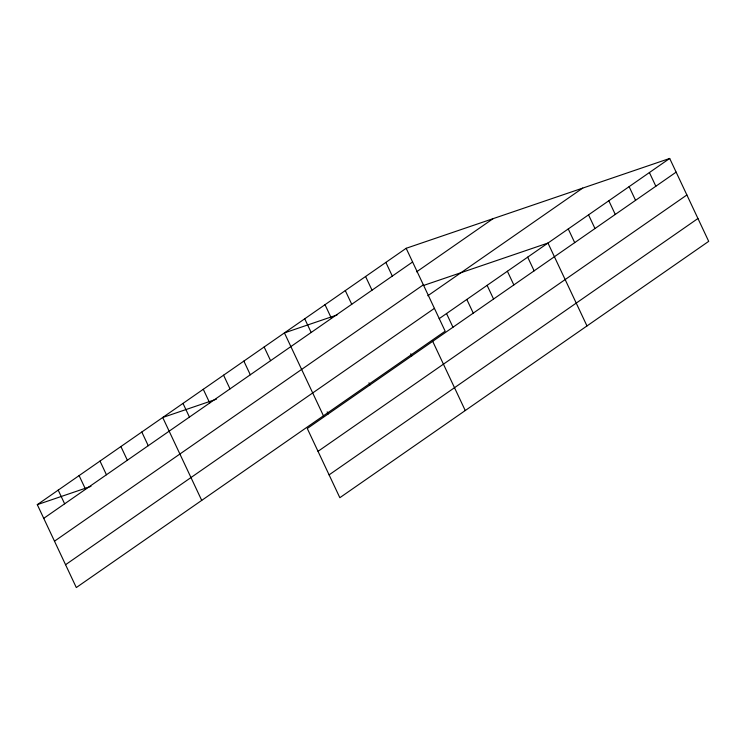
<?xml version="1.0" encoding="UTF-8"?>
<svg xmlns="http://www.w3.org/2000/svg" width="746" height="746" viewBox="0 0 746 746"><rect width="100%" height="100%" fill="white"/><g stroke="black" fill="none" stroke-linecap="round" stroke-linejoin="round"><path stroke-width="1.12" d="M406.16 248.297L445.166 331.196L76.306 587.55L37.3 504.65L406.16 248.297L669.694 158.45L708.7 241.35L339.84 497.703L307.277 428.493L676.137 172.139M43.744 518.339L412.594 261.986M416.585 271.842L493.125 218.643M54.486 541.186L423.346 284.832M427.803 295.77L582.729 188.095M65.564 564.713L434.414 308.359M439.152 318.673L669.694 158.45M318.02 451.33L686.88 194.976M329.098 474.866L697.948 218.503M337.043 314.961L284.431 332.893L323.447 415.792M423.672 285.42L547.965 243.047L586.981 325.946M216.396 399.194L162.712 417.49L201.718 500.389M37.3 504.65L90.984 486.355M649.402 172.55L655.846 186.239M629.12 186.649L635.555 200.338M608.829 200.749L615.273 214.438M588.538 214.848L594.982 228.537M568.256 228.947L574.7 242.636M527.683 257.146L534.127 270.835M507.392 271.246L513.835 284.935M487.11 285.345L493.554 299.034M466.819 299.444L473.262 313.134M446.537 313.544L452.971 327.233M432.689 341.332L465.252 410.542M385.868 262.396L392.312 276.085M410.794 353.753L411.783 355.861M365.577 276.496L372.021 290.185M345.295 290.595L351.739 304.284M368.99 382.81L369.979 384.908M325.004 304.694L331.448 318.383M304.722 318.794L311.166 332.483M327.186 411.857L328.175 413.965M264.149 346.993L270.593 360.682M243.858 361.092L250.302 374.781M223.576 375.191L230.01 388.88M203.285 389.291L209.729 402.98M182.994 403.39L189.437 417.079M141.805 432.018L148.249 445.707M120.908 446.546L127.352 460.235M100.001 461.075L106.445 474.764M79.104 475.603L85.548 489.292M58.197 490.122L64.641 503.82"/></g></svg>
